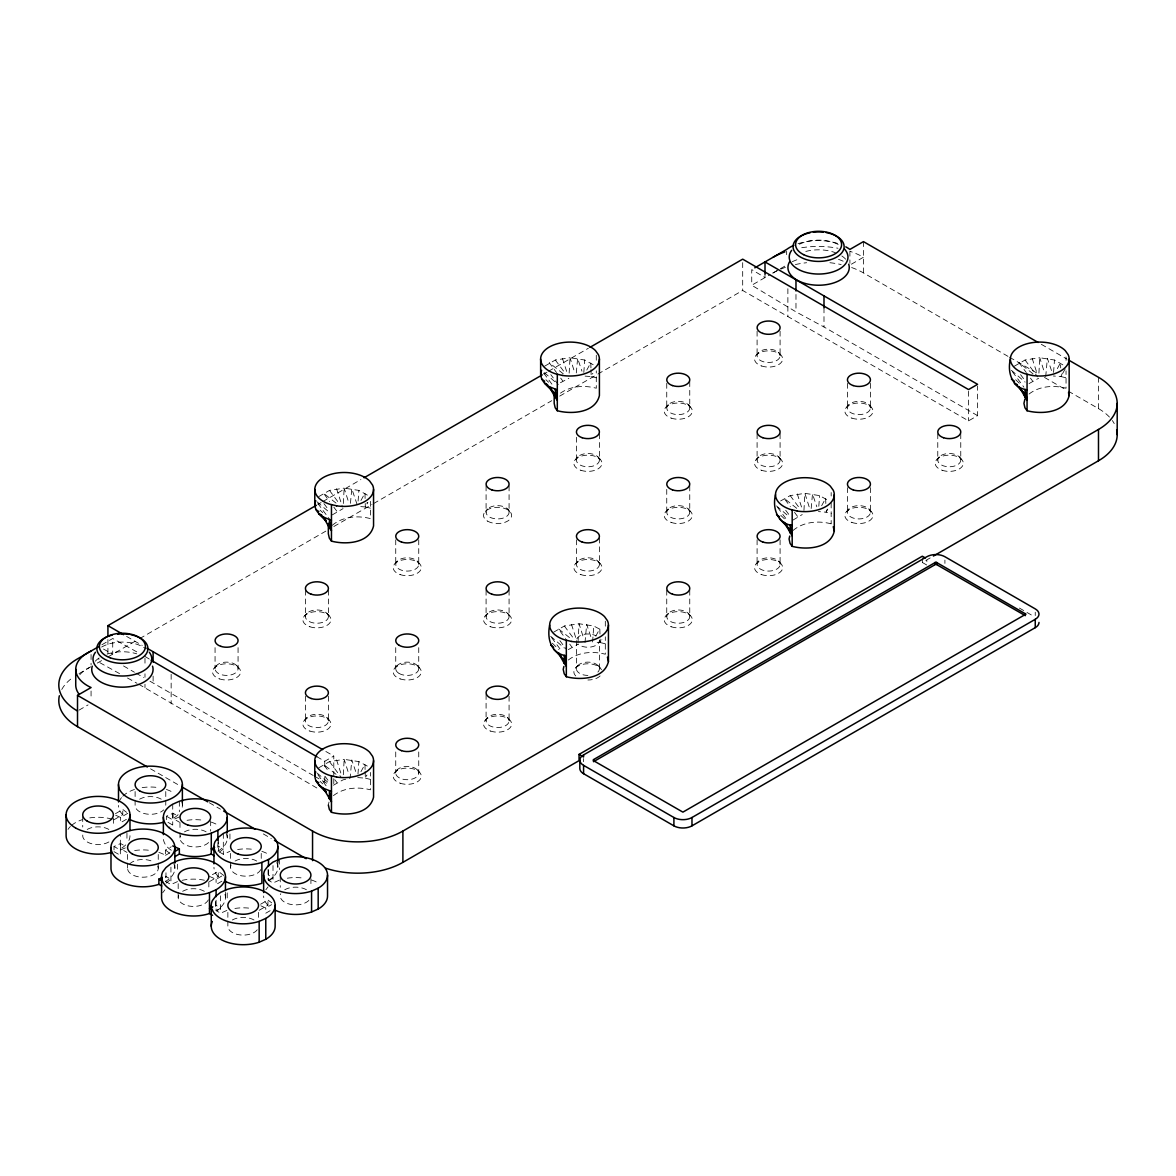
<?xml version="1.0" encoding="UTF-8"?>
<svg xmlns="http://www.w3.org/2000/svg" width="1176" height="1176" viewBox="0 0 1176 1176"><rect width="100%" height="100%" fill="white"/><g stroke="black" fill="none" stroke-linecap="round" stroke-linejoin="round"><path stroke-width="0.75" stroke-dasharray="5 3.75" d="M343.319 503.519L344.171 488.128L358.871 490.407L368.456 495.728M343.319 774.734L344.171 759.343L358.871 761.607L367.279 766.061M569.155 373.13L570.022 357.739L584.707 360.018L594.292 365.339M578.004 642.552L579.048 623.736L593.748 626L602.171 630.454M803.943 510.443L804.898 493.347L819.584 495.61L829.168 500.947M1038.922 373.13L1039.775 357.739L1054.46 360.018L1065.221 366.221M358.107 501.05L358.871 490.407M357.974 774.043L358.871 761.607M583.825 372.439L584.707 360.018M592.601 641.993L593.748 626M818.819 506.268L819.584 495.61M1053.578 372.439L1054.46 360.018M350.448 503.313L351.786 488.701L357.724 506.386M576.299 372.924L577.622 358.312L581.944 371.175M585.001 642.566L586.662 624.309L591.528 638.774M811.175 508.517L812.498 493.92L816.82 506.782M1045.714 376.57L1047.375 358.312L1051.697 371.175M328.339 804.987L329.015 802.061M360.767 506.606L365.324 506.959L367.177 502.52M357.724 777.586L365.324 778.174L366.559 775.219M585.089 376.114L591.175 376.57L592.395 373.615M597.158 642.331L600.201 642.566L601.436 639.612M827.272 509.223L826.052 512.177L818.452 511.604M1062.149 373.615L1060.928 376.57L1053.328 375.997M360.944 500.476L364.957 493.097L365.192 501.755M360.944 771.691L364.957 764.312L365.089 769.501M586.78 370.087L590.793 362.708L590.94 367.912M595.82 636.084L599.833 628.704L600.069 637.363M821.657 505.695L825.67 498.315L825.817 503.504M1057.342 368.617L1060.546 362.708L1060.693 367.912M370.44 508.179L365.324 506.959L367.882 502.358M370.44 779.394L365.324 778.174L367.03 775.102M596.291 377.79L591.175 376.57L592.88 373.498M605.317 643.786L600.201 642.566L601.906 639.494M827.757 509.105L826.052 512.177L831.167 513.398M1065.191 368.897L1060.928 376.57L1066.044 377.79M162.656 892.79L164.875 889.879M265.849 889.776L268.069 886.866M214.399 667.836L216.605 665.44M304.731 615.68L306.951 613.284M395.077 563.524L397.282 561.128M485.409 511.369L487.614 508.973M304.731 719.991L306.951 717.595M575.74 459.213L577.96 456.817M395.077 667.836L397.282 665.44M666.086 407.058L668.291 404.662M485.409 615.68L487.614 613.284M756.418 354.902L758.638 352.506M575.74 563.524L577.96 561.128M395.077 772.147L397.282 769.751M666.086 511.369L668.291 508.973M485.409 719.991L487.614 717.595M756.418 459.213L758.638 456.817M575.74 667.836L577.96 665.44M846.749 407.058L848.969 404.662M666.086 615.68L668.291 613.284M756.418 563.524L758.638 561.128M846.749 511.369L848.969 508.973M937.096 459.213L939.301 456.817M165.978 883.205L170.932 879.31L165.507 876.179L165.507 881.397L170.932 884.528L177.547 881.603M219.618 851.983L223.322 849.057L217.898 845.941M216.899 910.915L220.603 908.004L216.09 905.388M269.304 880.677L273.008 877.752L268.495 875.135M318.725 496.61L329.486 490.407L344.171 488.128L349.037 503.534M332.279 514.867L343.039 508.649M332.279 525.29C342.628 516.514 357.695 515.22 370.44 518.616L370.44 501.226M544.576 366.221L555.322 360.018L570.022 357.739L574.888 373.145M560.452 382.715L568.875 378.26M560.452 393.151C570.654 385.934 584.457 385.081 596.291 388.227L596.291 370.837M318.725 767.825L329.486 761.607L344.171 759.343L349.037 774.749M333.44 785.2L343.039 779.864L350.125 778.174L351.786 759.917L356.108 772.764M333.44 795.623C343.701 787.582 358.166 786.582 370.44 789.816L370.44 772.441M553.602 632.218L564.362 626L579.048 623.736L583.913 639.141M568.317 649.593L577.916 644.257M568.317 660.015C578.577 651.974 593.042 650.975 605.317 654.224L605.317 636.833M780.614 500.947L790.198 495.61L804.898 493.347L809.764 508.752M792.992 520.086L802.238 514.544M792.992 530.508C803.355 521.718 818.423 520.439 831.167 523.835L833.284 526.774M1014.329 366.221L1025.075 360.018L1039.775 357.739L1044.641 373.145M1029.044 383.596L1038.628 378.26M1029.044 394.034C1039.29 385.978 1053.77 384.978 1066.044 388.227L1066.044 370.837M317.917 504.401L321.107 502.564M322.694 501.652L360.87 479.602M543.827 373.983L547.016 372.145M548.604 371.219L588.382 348.258M101.886 644.771L112.72 638.524L138.827 653.003M79.042 673.613L89.729 667.453M97.241 663.102L101.886 660.427M107.927 656.943L138.151 639.494M139.738 638.568L325.87 531.111M333.837 526.51L372.013 504.475M373.601 503.548L551.779 400.678M559.732 396.091L596.335 374.968M597.923 374.041L742.688 290.457L968.554 420.861L977.594 415.642L977.594 386.095M977.594 415.642L823.994 326.972L795.976 311.861L751.729 285.239L770.045 274.669M772.735 273.111L778.924 269.539M780.467 268.657L786.656 265.07M79.013 710.142L88.053 704.924M851.395 264.203L863.449 257.25A63.872 36.882 0 0 0 850.219 251.399M115.468 813.674L122.774 809.455L126.582 812.322M114.013 819.731L122.774 814.674L122.774 809.455M115.66 815.247L120.628 817.452L127.861 813.278L127.861 816.747M126.405 819.319L120.628 822.656L120.628 817.452M158.892 852.394A31.943 18.434 0 0 1 165.507 855.32L165.507 850.101L171.284 846.764M316.829 756.697L324.752 761.269L333.793 756.05L333.793 776.91M165.507 855.32L169.844 852.82M212.4 874.694L218.251 871.328L223.322 875.135L223.322 878.619M209.475 881.603L218.251 876.532L218.251 871.328M209.475 876.385L216.09 879.31L223.322 875.135M221.882 881.192L216.09 884.528L216.09 879.31M260.631 904.226L267.937 900.007L271.729 902.874M259.161 910.283L267.937 905.226L267.937 900.007M260.822 905.799L265.776 908.004L271.553 904.667M270.113 910.709L265.776 913.208L265.776 908.004M922.337 557.777L922.337 562.466L931.848 556.968M166.404 819.687L166.404 816.203L173.019 813.278L177.767 816.012M179.34 816.923L172.725 819.863L166.404 816.203M114.013 849.939L114.013 846.455L120.628 843.53L125.376 846.264M125.303 847.911L120.334 850.101L114.013 846.455M219.251 851.938L223.322 854.276L229.937 851.35M268.495 869.931L268.495 880.354L273.008 882.97L279.623 880.03M216.09 900.169L216.09 910.606L220.603 913.208L227.218 910.283M103.503 649.064L112.72 654.179L112.72 638.524M119.555 673.613L98.887 662.161L98.887 658.678M127.493 678.008L137.033 683.3M138.621 684.182L318.417 788.905M1041.319 344.303L1066.72 358.974M851.644 267.54A63.872 36.882 0 0 1 863.449 272.906L1007.964 356.343M1009.552 357.254L1038.143 373.762M1044.494 377.423L1066.72 390.27M1068.322 391.182L1098.487 408.601A63.872 36.882 0 0 1 1111.511 419.465M1019.401 608.08L1033.675 616.312M922.337 562.466L926.85 565.068L926.85 560.379M126.626 636.437L142.208 645.433M325.855 751.479L333.793 756.05M123.509 665.939L134.417 672.231M135.975 673.128L143.766 677.626M149.999 681.227L313.184 775.44M314.771 776.366L329.03 784.598M150.557 768.839L179.149 785.333M209.328 802.767L220.441 809.176M263.321 833.931L271.259 838.517M173.019 813.278L173.019 818.496L179.34 822.142M167.992 822.333L172.725 825.067A31.943 18.434 0 0 0 168.756 827.875M120.628 843.53L120.628 848.734L126.949 852.394M114.013 851.674L120.334 855.32L120.334 834.46M144.986 656.414L149.602 659.266M165.507 850.101L170.579 853.923M1033.013 373.821L1018.989 362.708L1026.295 372.542M796.74 508.311L784.113 498.315L790.375 506.738M563.26 373.821L549.236 362.708L556.542 372.542M569.493 637.598L558.277 628.704L565.568 638.524M336.027 503.093L323.4 493.097L329.647 501.52M336.027 774.308L323.4 764.312L328.604 771.324M1011.389 370.308L1025.134 382.112M776.513 505.915L788.875 516.543M544.385 372.674L558.115 384.478L550.824 374.644M550.662 636.304L564.406 648.108M317.167 501.887L329.53 512.501M317.167 773.088L329.53 783.716M1015.682 379.745L1020.974 384.787M780.805 515.353L786.097 520.395M545.929 379.745L548.575 382.259M552.308 643.213L558.923 649.519M320.078 510.134L322.724 512.648M320.078 781.349L322.724 783.863M959.219 456.817L961.439 459.213M868.888 404.662L871.093 407.058M778.541 352.506L780.761 354.902M868.888 508.973L871.093 511.369M778.541 456.817L780.761 459.213M688.21 404.662L690.43 407.058M778.541 561.128L780.761 563.524M688.21 508.973L690.43 511.369M597.878 456.817L600.083 459.213M688.21 613.284L690.43 615.68M597.878 561.128L600.083 563.524M507.532 508.973L509.752 511.369M597.878 665.44L600.083 667.836M507.532 613.284L509.752 615.68M417.201 561.128L419.406 563.524M507.532 717.595L509.752 719.991M417.201 665.44L419.406 667.836M326.854 613.284L329.074 615.68M417.201 769.751L419.406 772.147M326.854 717.595L329.074 719.991M236.523 665.44L238.743 667.836M1025.075 360.018L1037.585 376.864M1030.455 378.157L1032.543 380.965M1020.577 374.644L1024.752 380.26M1012.433 371.719L1023.899 387.169M790.198 495.61L799.577 508.252M794.535 512.354L797.666 516.573M785.7 510.252L789.875 515.867M777.557 507.326L786.935 519.954M555.322 360.018L565.744 374.056M560.702 378.157L562.789 380.965M543.724 373.115L553.102 385.757M564.362 626L574.785 640.053M569.743 644.154L571.83 646.962M559.864 640.641L566.112 649.064M551.706 637.715L562.128 651.754M329.486 490.407L339.908 504.445M333.822 507.135L336.953 511.354M323.944 503.637L329.148 510.649M317.873 503.504L329.339 518.954M329.486 761.607L340.952 777.057M334.866 779.747L336.953 782.555M324.988 776.248L329.148 781.864M317.873 774.719L326.222 785.95M1032.16 358.312L1037.012 373.277M797.284 493.92L802.135 508.885M562.407 358.312L567.258 373.277M571.448 624.309L576.299 639.274M336.571 488.701L342.495 506.988M336.571 759.917L341.422 774.881M600.113 639.097L600.201 642.566M590.984 369.631L591.175 376.57M365.236 503.49L365.324 506.959M365.148 771.236L365.324 778.174M1098.487 377.305L1098.487 408.601M1066.044 356.931L1066.044 360.4M1035.247 612.226L1035.247 615.562M968.554 391.299L968.554 420.861M960.763 433.738L960.763 460.139A11.495 6.644 0 0 1 943.519 465.887A11.495 6.644 0 0 1 943.519 454.392A11.495 6.644 0 0 1 960.763 460.139M944.916 560.07L944.916 563.407M937.772 433.738L937.772 460.139M870.431 383.347L870.431 407.984A11.495 6.644 0 0 1 853.173 413.731A11.495 6.644 0 0 1 853.173 402.236A11.495 6.644 0 0 1 870.431 407.984M870.431 487.658L870.431 512.295A11.495 6.644 0 0 1 853.173 518.043A11.495 6.644 0 0 1 853.173 506.547A11.495 6.644 0 0 1 870.431 512.295M863.449 241.609L863.449 272.906M849.895 251.164L849.895 263.336M847.426 383.347L847.426 407.984M847.426 487.658L847.426 512.295M831.167 492.538L831.167 496.007M831.167 502.96L831.167 523.835M823.994 307.847L823.994 326.972M795.976 294.47L795.976 311.861M787.876 288.737L787.876 316.55M786.656 251.164L786.656 254.648M780.085 331.191L780.085 355.828A11.495 6.644 0 0 1 762.842 361.576A11.495 6.644 0 0 1 762.842 350.081A11.495 6.644 0 0 1 780.085 355.828M780.085 433.738L780.085 460.139A11.495 6.644 0 0 1 762.842 465.887A11.495 6.644 0 0 1 762.842 454.392A11.495 6.644 0 0 1 780.085 460.139M780.085 539.813L780.085 564.451A11.495 6.644 0 0 1 762.842 570.198A11.495 6.644 0 0 1 762.842 558.703A11.495 6.644 0 0 1 780.085 564.451M765.003 274.111L765.003 277.58L751.729 269.598L751.729 285.239M757.094 331.191L757.094 355.828M757.094 433.738L757.094 460.139M757.094 539.813L757.094 564.451M742.688 262.645L742.688 290.457M689.753 381.583L689.753 407.984A11.495 6.644 0 0 1 672.51 413.731A11.495 6.644 0 0 1 672.51 402.236A11.495 6.644 0 0 1 689.753 407.984M689.753 485.894L689.753 512.295A11.495 6.644 0 0 1 672.51 518.043A11.495 6.644 0 0 1 672.51 506.547A11.495 6.644 0 0 1 689.753 512.295M689.753 590.205L689.753 616.606A11.495 6.644 0 0 1 672.51 622.354A11.495 6.644 0 0 1 672.51 610.859A11.495 6.644 0 0 1 689.753 616.606M666.748 383.347L666.748 407.984M666.748 489.407L666.748 512.295M666.748 590.205L666.748 616.606M605.317 621.193L605.317 628.146M599.407 433.738L599.407 460.139A11.495 6.644 0 0 1 582.164 465.887A11.495 6.644 0 0 1 582.164 454.392A11.495 6.644 0 0 1 599.407 460.139M599.407 538.049L599.407 564.451A11.495 6.644 0 0 1 582.164 570.198A11.495 6.644 0 0 1 582.164 558.703A11.495 6.644 0 0 1 599.407 564.451M599.407 668.762L599.407 640.597A11.495 6.644 0 0 1 590.896 647.006A11.495 6.644 0 0 1 577.96 643.919M596.291 355.196L596.291 362.149M583.575 758.564L583.575 761.695M576.416 437.251L576.416 460.139M576.416 539.813L576.416 564.451M576.416 640.597L576.416 668.762M509.076 485.894L509.076 512.295A11.495 6.644 0 0 1 491.833 518.043A11.495 6.644 0 0 1 491.833 506.547A11.495 6.644 0 0 1 509.076 512.295M509.076 590.205L509.076 616.606A11.495 6.644 0 0 1 491.833 622.354A11.495 6.644 0 0 1 491.833 610.859A11.495 6.644 0 0 1 509.076 616.606M509.076 696.28L509.076 720.917A11.495 6.644 0 0 1 491.833 726.665A11.495 6.644 0 0 1 491.833 715.17A11.495 6.644 0 0 1 509.076 720.917M486.085 485.894L486.085 512.295M486.085 590.205L486.085 616.606M486.085 694.516L486.085 720.917M418.744 539.813L418.744 564.451A11.495 6.644 0 0 1 401.486 570.198A11.495 6.644 0 0 1 401.486 558.703A11.495 6.644 0 0 1 418.744 564.451M418.744 647.638L418.744 668.762M418.744 751.949L418.744 773.073A11.495 6.644 0 0 1 401.486 778.821A11.495 6.644 0 0 1 401.486 767.325A11.495 6.644 0 0 1 418.744 773.073M395.739 539.813L395.739 564.451M395.739 647.638L395.739 668.762M395.739 751.949L395.739 773.073M333.793 778.644L333.793 787.347M328.398 590.205L328.398 616.606A11.495 6.644 0 0 1 311.155 622.354A11.495 6.644 0 0 1 311.155 610.859A11.495 6.644 0 0 1 328.398 616.606M328.398 696.28L328.398 720.917A11.495 6.644 0 0 1 311.155 726.665A11.495 6.644 0 0 1 311.155 715.17A11.495 6.644 0 0 1 328.398 720.917M324.752 761.269L324.752 769.957M324.752 776.91L324.752 785.597M310.92 878.619L310.92 887.307M305.407 590.205L305.407 616.606M305.407 696.28L305.407 720.917M280.255 876.884L280.255 887.307M279.623 859.171L279.623 869.608M277.845 862.096L277.845 867.315M273.008 865.58L273.008 882.97M268.069 869.476L268.069 879.913M261.234 853.408L261.234 860.362M258.529 912.341L258.529 919.294M238.066 647.638L238.066 668.762A11.495 6.644 0 0 1 220.823 674.51A11.495 6.644 0 0 1 220.823 663.014A11.495 6.644 0 0 1 238.066 668.762M230.569 853.408L230.569 860.362M230.569 862.096L230.569 867.315M229.937 833.96L229.937 840.913M227.865 912.341L227.865 919.294M227.865 921.043L227.865 926.247A15.332 8.849 0 0 0 241.198 935.023A15.332 8.849 0 0 0 258 928.54M227.262 834.637L227.262 838.106M227.218 892.893L227.218 899.846M225.454 892.349L225.454 897.567M223.322 833.417L223.322 854.276M220.603 895.833L220.603 913.208M218.383 839.047L218.383 851.218M217.898 842.457L217.898 851.145A31.943 18.434 0 0 0 226.159 833.343M215.664 901.463L215.664 910.15M215.061 647.638L215.061 668.762M210.651 820.73L210.651 831.153M208.843 881.927L208.843 890.614M182.383 801.973L182.383 805.457M179.987 822.465L179.987 831.153M179.987 832.902L179.987 838.106M179.34 801.282L179.34 811.705M178.179 883.661L178.179 890.614M178.179 892.349L178.179 897.567M177.547 864.213L177.547 871.166M174.857 864.889L174.857 868.358M172.725 804.208L172.725 825.067M171.152 674.333L171.152 703.88M170.932 867.138L170.932 884.528M165.978 872.783L165.978 881.471M165.772 791.536L165.772 798.504M165.772 800.239L165.772 805.457M158.245 854.452L158.245 861.405M158.245 863.14L158.245 868.358M153.115 676.082L153.115 683.035M144.986 658.148L144.986 665.101M144.986 673.789L144.986 677.273M144.986 684.226L144.986 687.71M135.108 791.536L135.108 798.504M135.108 800.239L135.108 805.457A15.332 8.849 0 0 0 146.471 813.998A15.332 8.849 0 0 0 163.714 809.882M127.596 854.452L127.596 861.405M127.596 863.14L127.596 868.358M126.949 833.269L126.949 840.223M113.366 818.32L113.366 827.007M107.927 639.553L107.927 653.459M91.067 654.503L91.067 664.94M91.067 691.018L91.067 699.705M82.717 816.57L82.717 827.007M1112.334 420.567A63.872 36.882 0 0 1 1114.245 423.595M799.43 244.226A29.385 16.964 0 0 1 839.37 245.093M805.81 251.429A30.664 17.699 0 0 1 835.401 252.708M841.84 255.971A30.664 17.699 0 0 1 845.706 259.249M773.102 272.906A63.872 36.882 0 0 1 779.394 269.716M780.732 269.142A63.872 36.882 0 0 1 786.332 267.04M795.388 264.556A63.872 36.882 0 0 1 806.633 262.718M829.918 262.718A63.872 36.882 0 0 1 841.163 264.556M801.738 247.71A63.872 36.882 0 0 1 838.018 248.254M139.591 799.195A15.332 8.849 0 0 1 161.274 799.195M178.105 814.674A31.943 18.434 0 0 1 173.019 818.496M122.774 814.674A31.943 18.434 0 0 1 118.497 805.457M119.584 800.68A31.943 18.434 0 0 1 121.496 797.651M122.774 796.225A31.943 18.434 0 0 1 134.476 789.478M142.178 787.641A31.943 18.434 0 0 1 158.701 787.641M166.404 789.478A31.943 18.434 0 0 1 173.019 792.418M181.898 802.252A31.943 18.434 0 0 1 181.295 810.22M171.314 850.277A31.943 18.434 0 0 1 163.376 838.106M187.043 820.304A31.943 18.434 0 0 1 203.58 820.304M211.283 822.142A31.943 18.434 0 0 1 217.898 825.067M208.593 842.53A15.332 8.849 0 0 1 189.454 846.294A15.332 8.849 0 0 1 180.501 835.813M184.47 831.858A15.332 8.849 0 0 1 206.153 831.858M276.757 862.552A31.943 18.434 0 0 1 268.495 880.354M218.251 876.532A31.943 18.434 0 0 1 213.959 867.315M237.64 849.513A31.943 18.434 0 0 1 254.178 849.513M261.88 851.35A31.943 18.434 0 0 1 268.495 854.276M260.719 869.608A15.332 8.849 0 0 1 241.933 875.87A15.332 8.849 0 0 1 231.099 865.022M235.068 861.053A15.332 8.849 0 0 1 256.75 861.053M267.937 905.226A31.943 18.434 0 0 1 263.644 896.009M287.326 878.193A31.943 18.434 0 0 1 303.864 878.193M311.566 880.03A31.943 18.434 0 0 1 318.181 882.97M308.862 900.434A15.332 8.849 0 0 1 289.722 904.182A15.332 8.849 0 0 1 280.785 893.716M284.754 889.747A15.332 8.849 0 0 1 306.436 889.747M173.769 863.581A31.943 18.434 0 0 1 165.507 881.397M134.652 850.542A31.943 18.434 0 0 1 151.189 850.542M125.7 844.927A31.943 18.434 0 0 1 120.628 848.734M68.032 829.403A31.943 18.434 0 0 1 70.384 826.478M71.486 825.464A31.943 18.434 0 0 1 82.07 819.731M89.773 817.893A31.943 18.434 0 0 1 112.558 819.275M129.977 835.695A31.943 18.434 0 0 1 128.89 840.472M232.348 920A15.332 8.849 0 0 1 254.031 920M224.969 894.363A31.943 18.434 0 0 1 216.09 910.606M182.074 880.354A31.943 18.434 0 0 1 204.947 880.354M234.921 908.445A31.943 18.434 0 0 1 251.458 908.445M108.883 841.957A15.332 8.849 0 0 1 90.376 843.368A15.332 8.849 0 0 1 83.231 833.417M87.2 829.447A15.332 8.849 0 0 1 108.883 829.447M157.731 866.065A15.332 8.849 0 0 1 142.913 877.208A15.332 8.849 0 0 1 128.111 866.065M129.639 863.934A15.332 8.849 0 0 1 153.762 862.096M208.314 899.861A15.332 8.849 0 0 1 189.542 906.123A15.332 8.849 0 0 1 178.708 895.274M182.662 891.305A15.332 8.849 0 0 1 204.345 891.305M798.034 243.726A40.263 23.255 0 0 1 839.811 244.182M792.257 261.733A40.263 23.255 0 0 1 799.357 258.955M838.517 259.381A40.263 23.255 0 0 1 844.294 261.733M101.621 647.05A29.385 16.964 0 0 1 146.044 648.961M95.285 661.191A30.664 17.699 0 0 1 99.151 657.928M107.06 654.135A30.664 17.699 0 0 1 136.725 653.812M79.762 674.789A40.263 23.255 0 0 1 91.067 666.674M61.755 689.489A63.872 36.882 0 0 1 72.001 678.126M576.813 638.877A11.495 6.644 0 0 1 596.041 635.907M600.083 675.95A14.053 8.114 0 0 1 587.912 680.007M575.74 675.95A14.053 8.114 0 0 1 582.532 664.396A14.053 8.114 0 0 1 601.495 669.791M587.912 675.406A11.495 6.644 0 0 1 576.593 667.615A11.495 6.644 0 0 1 591.851 662.529A11.495 6.644 0 0 1 597.878 672.084M851.894 418.141A14.053 8.114 0 0 0 872.974 411.115A14.053 8.114 0 0 0 851.894 404.088A14.053 8.114 0 0 0 851.894 418.141M490.554 626.764A14.053 8.114 0 0 0 511.634 619.737A14.053 8.114 0 0 0 490.554 612.711A14.053 8.114 0 0 0 490.554 626.764M671.231 418.141A14.053 8.114 0 0 0 692.311 411.115A14.053 8.114 0 0 0 671.231 404.088A14.053 8.114 0 0 0 671.231 418.141M309.876 626.764A14.053 8.114 0 0 0 330.956 619.737A14.053 8.114 0 0 0 309.876 612.711A14.053 8.114 0 0 0 309.876 626.764M309.876 731.075A14.053 8.114 0 0 0 330.956 724.048A14.053 8.114 0 0 0 309.876 717.022A14.053 8.114 0 0 0 309.876 731.075M400.207 574.608A14.053 8.114 0 0 0 421.287 567.582A14.053 8.114 0 0 0 400.207 560.555A14.053 8.114 0 0 0 400.207 574.608M761.563 470.297A14.053 8.114 0 0 0 782.643 463.27A14.053 8.114 0 0 0 761.563 456.244A14.053 8.114 0 0 0 761.563 470.297M399.105 673.451A11.495 6.644 0 0 0 418.347 670.482A11.495 6.644 0 0 0 404.265 662.353A11.495 6.644 0 0 0 399.105 673.451M400.207 678.919A14.053 8.114 0 0 0 421.287 671.893A14.053 8.114 0 0 0 400.207 664.866A14.053 8.114 0 0 0 400.207 678.919M761.563 365.986A14.053 8.114 0 0 0 782.643 358.959A14.053 8.114 0 0 0 761.563 351.933A14.053 8.114 0 0 0 761.563 365.986M219.544 678.919A14.053 8.114 0 0 0 240.624 671.893A14.053 8.114 0 0 0 219.544 664.866A14.053 8.114 0 0 0 219.544 678.919M400.207 783.231A14.053 8.114 0 0 0 421.287 776.204A14.053 8.114 0 0 0 400.207 769.178A14.053 8.114 0 0 0 400.207 783.231M490.554 731.075A14.053 8.114 0 0 0 511.634 724.048A14.053 8.114 0 0 0 490.554 717.022A14.053 8.114 0 0 0 490.554 731.075M851.894 522.453A14.053 8.114 0 0 0 872.974 515.426A14.053 8.114 0 0 0 851.894 508.4A14.053 8.114 0 0 0 851.894 522.453M942.241 470.297A14.053 8.114 0 0 0 963.32 463.27A14.053 8.114 0 0 0 942.241 456.244A14.053 8.114 0 0 0 942.241 470.297M580.885 574.608A14.053 8.114 0 0 0 601.965 567.582A14.053 8.114 0 0 0 580.885 560.555A14.053 8.114 0 0 0 580.885 574.608M671.231 626.764A14.053 8.114 0 0 0 692.311 619.737A14.053 8.114 0 0 0 671.231 612.711A14.053 8.114 0 0 0 671.231 626.764M671.231 522.453A14.053 8.114 0 0 0 692.311 515.426A14.053 8.114 0 0 0 671.231 508.4A14.053 8.114 0 0 0 671.231 522.453M487.643 521.159A14.053 8.114 0 0 0 511.148 517.528A14.053 8.114 0 0 0 493.935 507.591A14.053 8.114 0 0 0 487.643 521.159M761.563 574.608A14.053 8.114 0 0 0 782.643 567.582A14.053 8.114 0 0 0 761.563 560.555A14.053 8.114 0 0 0 761.563 574.608M580.885 470.297A14.053 8.114 0 0 0 601.965 463.27A14.053 8.114 0 0 0 580.885 456.244A14.053 8.114 0 0 0 580.885 470.297"/><path stroke-width="1.5" d="M566.332 655.855L564.362 655.385L566.332 666.292L564.215 663.337L564.362 655.385C550.192 652.401 547.075 637.495 549.662 625.044M325.943 520.909C320.769 515.617 312.081 509.193 315.785 500.697M325.943 792.11C320.769 786.817 312.081 780.408 315.785 771.912M552.985 391.74C547.707 385.963 537.755 379.48 541.636 370.308M563.892 666.454L563.216 669.379L564.215 673.774L566.332 676.729C580.724 680.536 604.361 678.934 608.433 661.559L608.433 625.044M789.728 536.065L789.067 538.99L790.066 543.385L792.183 546.34C806.574 550.148 830.212 548.545 834.284 531.17L834.284 494.655M1024.943 399.002L1023.943 403.383L1024.943 407.778L1027.06 410.733C1041.451 414.555 1065.088 412.938 1069.16 395.562L1069.16 359.062M593.498 759.622L593.498 760.652L682.903 812.131L1025.942 614.122L935.92 562.099L593.498 759.622L593.498 761.71L935.92 564.186L1025.325 615.665L1025.325 613.578M107.927 636.084L107.927 625.647L316.329 505.327M364.06 477.765L542.239 374.894M589.97 347.346L742.688 259.161L968.554 389.565L977.594 384.346L765.003 261.939L765.003 274.111M98.887 646.506L77.513 658.854A63.872 36.882 0 0 0 77.513 711.01M754.786 267.834L786.656 249.43A40.263 23.255 0 0 1 793.844 245.343M147.382 767.002L77.513 726.65L77.513 695.369L91.067 687.534A40.263 23.255 0 0 1 91.067 651.034M174.959 851.395L179.34 848.866L179.34 854.085L174.959 856.613M77.513 695.369L312.551 831.065A63.872 36.882 0 0 0 402.898 831.065L1098.487 429.46A63.872 36.882 0 0 0 1098.487 377.305L1068.322 359.885M325.781 868.226A63.872 36.882 0 0 0 402.898 862.361L579.048 760.652L579.048 754.404L922.337 556.204L925.35 557.938M583.575 773.69L583.575 765.356A12.774 7.379 0 0 1 583.575 754.918L926.85 556.733A12.774 7.379 0 0 1 944.916 556.733L1035.247 608.889A12.774 7.379 0 0 1 1035.247 619.311L1035.247 627.661L691.973 825.846A12.774 7.379 0 0 1 673.907 825.846L583.575 773.69A12.774 7.379 0 0 1 579.827 768.472L579.827 760.137M933.435 556.057L1098.487 460.757A63.872 36.882 0 0 0 1116.656 429.872M583.575 765.356L673.907 817.511A12.774 7.379 0 0 0 691.973 817.511L1035.247 619.311M211.283 833.211L217.898 830.285A31.943 18.434 0 0 0 220.662 806.016A31.943 18.434 0 0 0 179.34 801.282L172.725 804.208A31.943 18.434 0 0 0 169.976 828.477A31.943 18.434 0 0 0 211.283 833.211L211.283 854.085L214.12 855.716M214.591 847.396L211.283 848.866L214.12 850.498M161.729 885.969L158.892 884.337L158.892 879.119L162.2 877.649M261.88 862.42L268.495 859.494A31.943 18.434 0 0 0 271.244 835.225A31.943 18.434 0 0 0 229.937 830.491L223.322 833.417L218.383 837.312L215.061 841.678A31.943 18.434 0 0 0 226.468 861.082A31.943 18.434 0 0 0 261.88 862.42L261.88 883.294A31.943 18.434 0 0 1 224.836 881.177M209.475 892.672L216.09 889.747A31.943 18.434 0 0 0 218.854 865.477A31.943 18.434 0 0 0 177.547 860.729L170.932 863.669L165.978 867.565L162.656 871.93A31.943 18.434 0 0 0 174.063 891.335A31.943 18.434 0 0 0 209.475 892.672L209.475 913.532L212.577 915.325M212.782 906.858L209.475 908.328L212.577 910.106M311.566 891.114L318.181 888.174A31.943 18.434 0 0 0 320.93 863.919A31.943 18.434 0 0 0 279.623 859.171L273.008 862.096L268.069 865.992L264.732 870.372A31.943 18.434 0 0 0 276.139 889.776A31.943 18.434 0 0 0 311.566 891.114L311.566 911.973A31.943 18.434 0 0 1 274.522 909.857M259.161 921.367L265.776 918.427A31.943 18.434 0 0 0 268.54 894.172A31.943 18.434 0 0 0 227.218 889.423L220.603 892.349L215.664 896.244L212.341 900.625A31.943 18.434 0 0 0 223.749 920.014A31.943 18.434 0 0 0 259.161 921.367L259.161 942.226A31.943 18.434 0 0 1 223.749 940.888A31.943 18.434 0 0 1 212.341 921.484M311.566 911.973L318.181 909.048A31.943 18.434 0 0 0 327.531 896.009L327.531 875.135M259.161 942.226L265.776 939.286A31.943 18.434 0 0 0 275.14 926.247L275.14 905.388M1027.06 389.873C1012.066 387.801 1007.068 372.336 1010.39 359.062M557.306 389.873L549.236 386.698L544.576 383.185L547.604 384.728M553.19 391.711L549.236 386.698L555.19 397.341L555.322 389.388L557.306 400.296L555.19 397.341L554.19 392.96L554.19 403.383L555.19 407.778L557.306 410.733C571.698 414.555 595.335 412.938 599.407 395.562L599.407 359.062M792.183 525.466C777.189 523.394 772.191 507.944 775.513 494.655M331.456 520.262L323.4 517.087L318.725 513.574L321.754 515.117M326.369 520.836L323.4 517.087L329.339 527.73L329.486 519.777L331.456 530.685L329.339 527.73L328.339 523.349L328.339 533.772L329.339 538.167L331.456 541.122C345.847 544.944 369.484 543.327 373.556 525.951L373.556 489.451M331.456 791.463L323.4 788.302L318.725 784.789M328.339 804.987L329.339 809.382L331.456 812.322C345.847 816.144 369.484 814.542 373.556 797.166L373.556 760.652M172.725 845.941L179.34 848.866M1017.358 384.728L1014.329 383.185L1023.943 392.96L1021.959 390.447M1038.143 342.466L863.449 241.609L849.895 249.43A40.263 23.255 0 0 0 845.794 246.857M579.048 754.404L583.575 757.006L583.575 754.918M107.927 625.647L123.509 634.643M146.882 648.138L322.694 749.641M316.829 756.697L151.145 660.221M182.324 787.17L207.74 801.841M223.616 811.014L255.383 829.345M274.434 840.355L306.201 858.686M158.892 879.119L161.729 880.75M1011.389 379.098L1014.403 381.2M776.513 514.691L779.526 516.808M541.636 379.098L544.65 381.2M550.662 645.08L553.675 647.197M315.785 509.487L318.799 511.589M315.785 780.688L318.799 782.804M779.453 518.792L789.067 528.568M553.602 649.181L563.216 658.957M787.082 526.054L784.113 522.306L792.183 535.903L790.198 524.996L790.066 532.948L789.39 530.023M561.246 656.443L558.277 652.695L564.215 663.337M326.369 792.051L323.4 788.302L331.456 801.9L329.486 790.992L329.339 798.945L328.677 796.02M1018.989 386.698L1027.06 400.296L1025.075 389.388L1024.943 397.341L1024.267 394.416M1068.484 392.637L1069.16 395.562M833.284 526.774L834.284 531.17M607.433 657.163L608.433 661.559M1117.2 403.383L1117.2 434.679M1098.487 429.46L1098.487 460.757M1027.06 374.218L1027.06 410.733M936.772 562.451L936.772 564.539M934.993 562.451L934.993 564.539M823.994 295.676L823.994 307.847M795.976 280.564L795.976 290.986M792.183 509.825L792.183 546.34M691.973 817.511L691.973 825.846M673.907 817.511L673.907 825.846M566.332 640.214L566.332 676.729M557.306 374.218L557.306 410.733M540.637 359.062L540.637 374.703M402.898 831.065L402.898 862.361M331.456 504.607L331.456 541.122M331.456 775.822L331.456 812.322M318.181 888.174L318.181 909.048M314.786 489.451L314.786 505.092M314.786 760.652L314.786 776.307M312.551 831.065L312.551 860.626M277.845 846.455L277.845 862.096M268.495 859.494L268.495 866.447M265.776 918.427L265.776 939.286M263.644 875.135L263.644 892.525M227.262 817.247L227.262 832.902M225.454 876.708L225.454 890.614M217.898 830.285L217.898 840.722M216.09 889.747L216.09 896.7M213.959 846.455L213.959 863.845M211.254 905.388L211.254 926.247M182.383 784.583A31.943 18.434 0 0 1 134.476 800.562A31.943 18.434 0 0 1 134.476 768.619A31.943 18.434 0 0 1 182.383 784.583L182.383 801.973M174.857 847.499L174.857 863.14M163.376 817.247L163.376 834.637M161.568 876.708L161.568 897.567A31.943 18.434 0 0 0 209.475 913.532M153.115 651.739L153.115 662.161M129.977 814.836L129.977 830.491M118.497 784.583L118.497 801.973M110.985 847.499L110.985 868.358A31.943 18.434 0 0 0 158.892 884.337M75.734 669.291L75.734 684.932A40.263 23.255 0 0 0 78.924 694.016M66.106 814.836L66.106 835.695A31.943 18.434 0 0 0 111.044 852.541M77.513 726.65A63.872 36.882 0 0 1 59.344 695.766M1038.996 622.442A12.774 7.379 0 0 1 1035.247 627.661M844.574 249.165A29.385 16.964 0 0 1 819.701 274.037A29.385 16.964 0 0 1 791.668 250.312M826.125 232.569A25.549 14.759 0 0 1 839.532 255.119A25.549 14.759 0 0 1 798.225 255.559A25.549 14.759 0 0 1 810.161 232.73M813.366 232.216A25.549 14.759 0 0 1 823.347 232.172M848.719 264.233A30.664 17.699 0 0 1 816.306 285.18A30.664 17.699 0 0 1 789.655 261.675M163.435 822.289A31.943 18.434 0 0 1 129.375 819.304M211.283 854.085A31.943 18.434 0 0 1 179.34 854.085M773.102 257.25A63.872 36.882 0 0 1 784.907 251.884M152.527 666.175A30.664 17.699 0 0 1 122.392 687.166A30.664 17.699 0 0 1 92.272 666.175M130.83 634.687A25.549 14.759 0 0 1 143.325 657.061A25.549 14.759 0 0 1 102.621 657.943A25.549 14.759 0 0 1 112.176 635.084M117.644 634.114A25.549 14.759 0 0 1 129.007 634.364M149.323 652.254A29.385 16.964 0 0 1 122.392 676.009A29.385 16.964 0 0 1 95.462 652.254M126.949 831.535L120.334 834.46A31.943 18.434 0 0 0 131.991 864.83A31.943 18.434 0 0 0 174.739 845.897A31.943 18.434 0 0 0 126.949 831.535M1032.16 375.438L1025.075 373.748A29.385 16.964 0 0 1 1018.989 347.052A29.385 16.964 0 0 1 1065.221 350.58L1068.161 354.667A29.385 16.964 0 0 1 1032.16 375.438M562.407 375.438L555.322 373.748A29.385 16.964 0 0 1 549.236 347.052A29.385 16.964 0 0 1 595.468 350.58L598.393 354.667A29.385 16.964 0 0 1 562.407 375.438M797.284 511.045L790.198 509.355A29.385 16.964 0 0 1 784.113 482.66A29.385 16.964 0 0 1 830.344 486.173L833.284 490.274A29.385 16.964 0 0 1 797.284 511.045M336.571 505.827L329.486 504.136A29.385 16.964 0 0 1 323.4 477.456A29.385 16.964 0 0 1 369.617 480.969L372.557 485.056A29.385 16.964 0 0 1 336.571 505.827M571.448 641.435L564.362 639.744A29.385 16.964 0 0 1 558.277 613.049A29.385 16.964 0 0 1 604.493 616.562L607.433 620.663A29.385 16.964 0 0 1 571.448 641.435M336.571 777.042L329.486 775.352A29.385 16.964 0 0 1 323.4 748.656A29.385 16.964 0 0 1 369.617 752.17L372.557 756.271A29.385 16.964 0 0 1 336.571 777.042M672.51 489.877L670.129 488.819A11.495 6.644 0 0 1 670.129 479.44A11.495 6.644 0 0 1 686.387 479.44L688.21 480.808A11.495 6.644 0 0 1 686.387 488.819A11.495 6.644 0 0 1 672.51 489.877M491.833 594.189L489.451 593.13A11.495 6.644 0 0 1 489.451 583.752A11.495 6.644 0 0 1 505.709 583.752L507.532 585.119A11.495 6.644 0 0 1 505.709 593.13A11.495 6.644 0 0 1 491.833 594.189M311.155 698.5L308.774 697.442A11.495 6.644 0 0 1 308.774 688.063A11.495 6.644 0 0 1 325.032 688.063L326.854 689.43A11.495 6.644 0 0 1 325.032 697.442A11.495 6.644 0 0 1 311.155 698.5M401.486 750.655L399.105 749.597A11.495 6.644 0 0 1 399.105 740.218A11.495 6.644 0 0 1 415.378 740.218L417.201 741.586A11.495 6.644 0 0 1 415.378 749.597A11.495 6.644 0 0 1 401.486 750.655M803.59 254.633A22.991 13.274 0 0 0 841.193 247.048A22.991 13.274 0 0 0 810.999 232.039A22.991 13.274 0 0 0 803.59 254.633M853.173 385.566A11.495 6.644 0 0 0 870.431 379.819A11.495 6.644 0 0 0 853.173 374.071A11.495 6.644 0 0 0 853.173 385.566M672.51 385.566A11.495 6.644 0 0 0 689.753 379.819A11.495 6.644 0 0 0 672.51 374.071A11.495 6.644 0 0 0 672.51 385.566M311.155 594.189A11.495 6.644 0 0 0 328.398 588.441A11.495 6.644 0 0 0 311.155 582.693A11.495 6.644 0 0 0 311.155 594.189M401.486 542.033A11.495 6.644 0 0 0 418.744 536.285A11.495 6.644 0 0 0 401.486 530.538A11.495 6.644 0 0 0 401.486 542.033M399.105 645.286A11.495 6.644 0 0 0 418.347 642.317A11.495 6.644 0 0 0 404.265 634.187A11.495 6.644 0 0 0 399.105 645.286M762.842 333.411A11.495 6.644 0 0 0 780.085 327.663A11.495 6.644 0 0 0 762.842 321.915A11.495 6.644 0 0 0 762.842 333.411M220.823 646.344A11.495 6.644 0 0 0 238.066 640.597A11.495 6.644 0 0 0 220.823 634.849A11.495 6.644 0 0 0 220.823 646.344M491.833 698.5A11.495 6.644 0 0 0 509.076 692.752A11.495 6.644 0 0 0 491.833 687.005A11.495 6.644 0 0 0 491.833 698.5M853.173 489.877A11.495 6.644 0 0 0 870.431 484.13A11.495 6.644 0 0 0 853.173 478.382A11.495 6.644 0 0 0 853.173 489.877M943.519 437.722A11.495 6.644 0 0 0 960.763 431.974A11.495 6.644 0 0 0 943.519 426.226A11.495 6.644 0 0 0 943.519 437.722M284.754 881.397A15.332 8.849 0 0 0 310.405 877.428A15.332 8.849 0 0 0 291.619 866.594A15.332 8.849 0 0 0 284.754 881.397M139.591 790.845A15.332 8.849 0 0 0 165.243 786.876A15.332 8.849 0 0 0 146.471 776.042A15.332 8.849 0 0 0 139.591 790.845M187.645 824.92A15.332 8.849 0 0 0 210.651 817.247A15.332 8.849 0 0 0 187.645 809.588A15.332 8.849 0 0 0 187.645 824.92M238.243 854.114A15.332 8.849 0 0 0 261.234 846.455A15.332 8.849 0 0 0 238.243 838.797A15.332 8.849 0 0 0 238.243 854.114M75.455 827.875A31.943 18.434 0 0 0 128.89 819.613A31.943 18.434 0 0 0 89.773 797.034A31.943 18.434 0 0 0 75.455 827.875M235.523 913.061A15.332 8.849 0 0 0 258.529 905.388A15.332 8.849 0 0 0 235.523 897.729A15.332 8.849 0 0 0 235.523 913.061M87.2 821.098A15.332 8.849 0 0 0 112.852 817.129A15.332 8.849 0 0 0 94.08 806.295A15.332 8.849 0 0 0 87.2 821.098M132.079 853.761A15.332 8.849 0 0 0 157.731 849.792A15.332 8.849 0 0 0 138.959 838.944A15.332 8.849 0 0 0 132.079 853.761M185.837 884.367A15.332 8.849 0 0 0 208.843 876.708A15.332 8.849 0 0 0 185.837 869.035A15.332 8.849 0 0 0 185.837 884.367M582.164 542.033A11.495 6.644 0 0 0 599.407 536.285A11.495 6.644 0 0 0 582.164 530.538A11.495 6.644 0 0 0 582.164 542.033M672.51 594.189A11.495 6.644 0 0 0 689.753 588.441A11.495 6.644 0 0 0 672.51 582.693A11.495 6.644 0 0 0 672.51 594.189M491.833 489.877A11.495 6.644 0 0 0 509.076 484.13A11.495 6.644 0 0 0 491.833 478.382A11.495 6.644 0 0 0 491.833 489.877M110.162 657.766A22.991 13.274 0 0 0 145.383 647.02A22.991 13.274 0 0 0 111.647 634.775A22.991 13.274 0 0 0 110.162 657.766M762.842 437.722A11.495 6.644 0 0 0 780.085 431.974A11.495 6.644 0 0 0 762.842 426.226A11.495 6.644 0 0 0 762.842 437.722M762.842 542.033A11.495 6.644 0 0 0 780.085 536.285A11.495 6.644 0 0 0 762.842 530.538A11.495 6.644 0 0 0 762.842 542.033M582.164 437.722A11.495 6.644 0 0 0 599.407 431.974A11.495 6.644 0 0 0 582.164 426.226A11.495 6.644 0 0 0 582.164 437.722"/></g></svg>
